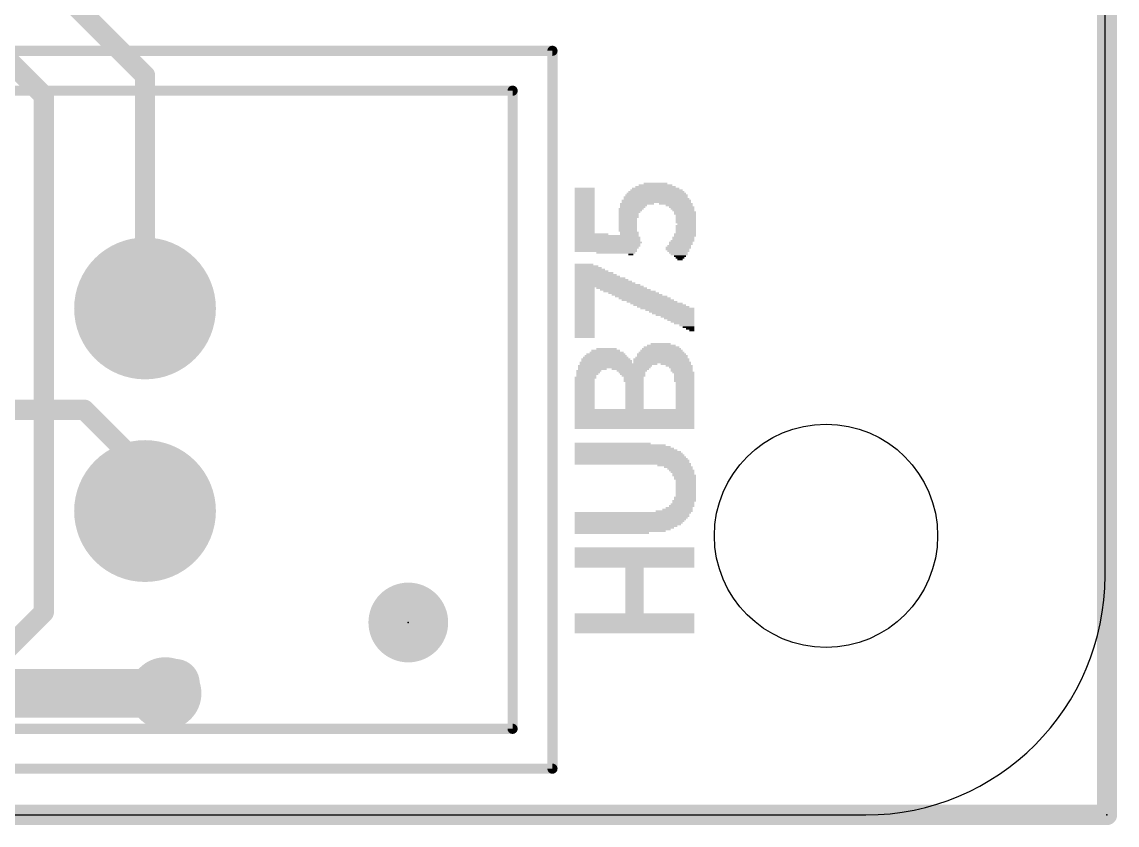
# Model space of a CAD drawing. Extents: x -1.3 to 65.2, y -0.1 to 30.9.
# Drawn here: x 51.41 to 65.15, y -0.13 to 9.94 of the extents above; entities that cross this region are included whole.
import ezdxf

# ---------------------------------------------------------------- set-up
doc = ezdxf.new("R2010")
doc.units = 0
for name, color, linetype in [('1', 12, 'CONTINUOUS'), ('16', 132, 'CONTINUOUS'), ('17', 110, 'CONTINUOUS'), ('18', 110, 'CONTINUOUS'), ('20', 40, 'CONTINUOUS'), ('200', 40, 'CONTINUOUS'), ('21', 40, 'CONTINUOUS'), ('23', 53, 'CONTINUOUS'), ('24', 53, 'CONTINUOUS')]:
    doc.layers.add(name, color=color, linetype=linetype)

# ---------------------------------------------------------------- blocks, each defined once
blk = doc.blocks.new('PIE')
at = {"const_width": 0.5}
blk.add_lwpolyline([(0, -0.25, 1), (0, 0.25, 1), (0, -0.25)], format="xyb", dxfattribs=at)
blk = doc.blocks.new('ROUNDP')
at = {"const_width": 0.5}
blk.add_lwpolyline([(0, -0.25, 1), (0, 0.25, 1), (0, -0.25)], format="xyb", dxfattribs=at)
blk = doc.blocks.new('RECT')
blk.add_solid([(-0.5, -0.5), (0.5, -0.5), (-0.5, 0.5), (0.5, 0.5)])
blk = doc.blocks.new('ROUNDV')
at = {"const_width": 0.5}
blk.add_lwpolyline([(0, -0.25, 1), (0, 0.25, 1), (0, -0.25)], format="xyb", dxfattribs=at)

msp = doc.modelspace()

# ---------------------------------------------------------------- linework, layer by layer
at = {"layer": '1'}
for points, const_width in [([(48.387, 13.843), (52.959, 9.271)], 0.254), ([(52.959, 9.271), (52.959, 6.35)], 0.254), ([(47.117, 5.08), (52.197, 5.08)], 0.254), ([(52.197, 5.08), (52.959, 4.318)], 0.254), ([(52.959, 4.318), (52.959, 3.81)], 0.254), ([(50.419, 2.286), (51.181, 1.524)], 0.6096), ([(51.181, 1.524), (53.213, 1.524)], 0.6096)]:
    msp.add_lwpolyline(points, dxfattribs=dict(at, const_width=const_width))
for points, const_width in [([(53.0225, 9.271, 1), (52.8955, 9.271)], 0.127), ([(52.9141, 9.2261, 1), (53.0039, 9.3159)], 0.127), ([(52.8955, 6.35, 1), (53.0225, 6.35)], 0.127), ([(52.2419, 5.1249, 1), (52.1521, 5.0351)], 0.127), ([(52.197, 5.0165, 1), (52.197, 5.1435)], 0.127), ([(53.0225, 4.318, 1), (52.8955, 4.318)], 0.127), ([(52.9141, 4.2731, 1), (53.0039, 4.3629)], 0.127), ([(52.8955, 3.81, 1), (53.0225, 3.81)], 0.127), ([(53.213, 1.3716, 1), (53.213, 1.6764)], 0.3048), ([(51.0732, 1.4162, 1), (51.2888, 1.6318)], 0.3048)]:
    msp.add_lwpolyline(points, format="xyb", dxfattribs=dict(at, const_width=const_width))
at = {"layer": '16'}
for points, const_width in [([(65.024, 0), (65.024, 30.734)], 0.254), ([(51.054, 9.652), (51.689, 9.017)], 0.254), ([(51.689, 9.017), (51.689, 2.54)], 0.254), ([(51.689, 2.54), (51.054, 1.905)], 0.254), ([(53.213, 1.524), (53.34, 1.651)], 0.6096), ([(0, 0), (65.024, 0)], 0.254)]:
    msp.add_lwpolyline(points, dxfattribs=dict(at, const_width=const_width))
for points, const_width in [([(51.7525, 9.017, 1), (51.6255, 9.017)], 0.127), ([(51.6441, 8.9721, 1), (51.7339, 9.0619)], 0.127), ([(51.7339, 2.4951, 1), (51.6441, 2.5849)], 0.127), ([(51.6255, 2.54, 1), (51.7525, 2.54)], 0.127), ([(53.4478, 1.5432, 1), (53.2322, 1.7588)], 0.3048), ([(53.1052, 1.6318, 1), (53.3208, 1.4162)], 0.3048), ([(64.9605, 0, 1), (65.0875, 0)], 0.127), ([(65.024, -0.0635, 1), (65.024, 0.0635)], 0.127)]:
    msp.add_lwpolyline(points, format="xyb", dxfattribs=dict(at, const_width=const_width))
at = {"layer": '20'}
for p, q in [((65, 3), (65, 27.6604)), ((3, 0), (62, 0))]:
    msp.add_line(p, q, dxfattribs=at)
msp.add_circle((61.5, 3.5), 1.4, dxfattribs=at)
msp.add_arc((62, 3), 3, 270, 0, dxfattribs=at)
at = {"layer": '21', "const_width": 0.127}
for points in [[(58.069, 9.58), (30.069, 9.58)], [(58.069, 0.58), (58.069, 9.58)], [(57.569, 9.08), (45.869, 9.08)], [(57.569, 1.08), (57.569, 9.08)], [(30.569, 1.08), (57.569, 1.08)], [(30.069, 0.58), (58.069, 0.58)]]:
    msp.add_lwpolyline(points, dxfattribs=at)
at = {"layer": '21', "const_width": 0.0635}
for points in [[(58.1008, 9.58, 1), (58.0373, 9.58)], [(58.069, 9.5482, 1), (58.069, 9.6118)], [(57.6008, 9.08, 1), (57.5373, 9.08)], [(57.569, 9.0482, 1), (57.569, 9.1118)], [(57.5373, 1.08, 1), (57.6008, 1.08)], [(57.569, 1.0483, 1), (57.569, 1.1118)], [(58.0373, 0.58, 1), (58.1008, 0.58)], [(58.069, 0.5483, 1), (58.069, 0.6118)]]:
    msp.add_lwpolyline(points, format="xyb", dxfattribs=at)
at = {"layer": '23'}
msp.add_point((56.261, 2.413), dxfattribs=at)
at = {"layer": '24'}
msp.add_point((65.024, 0), dxfattribs=at)

# ---------------------------------------------------------------- block references
at = {"layer": '1'}
msp.add_blockref('PIE', (56.261, 2.413), dxfattribs=at)
at = {"layer": '17', "xscale": 1.778, "yscale": 1.778, "rotation": 180}
for p in [(52.959, 6.35), (52.959, 6.35), (52.959, 3.81), (52.959, 3.81)]:
    msp.add_blockref('ROUNDP', p, dxfattribs=at)
at = {"layer": '18', "xscale": 0.9064, "yscale": 0.9064}
msp.add_blockref('ROUNDV', (53.213, 1.524), dxfattribs=at)
msp.add_blockref('ROUNDV', (53.213, 1.524), dxfattribs=at)
at = {"layer": '200'}
for p, xscale, yscale in [((58.4733, 7.8528), 0.254, 0.0211), ((58.4733, 7.8317), 0.254, 0.0211), ((59.3725, 7.8317), 0.6553, 0.0211), ((59.3623, 7.8528), 0.5944, 0.0211), ((59.3623, 7.874), 0.508, 0.0213), ((59.3623, 7.8952), 0.4216, 0.0211), ((59.3623, 7.9163), 0.2946, 0.0211), ((58.4733, 7.8105), 0.254, 0.0213), ((58.4733, 7.7893), 0.254, 0.0211), ((58.4733, 7.7682), 0.254, 0.0211), ((58.4733, 7.747), 0.254, 0.0213), ((58.4733, 7.7258), 0.254, 0.0211), ((58.4733, 7.7047), 0.254, 0.0211), ((58.4733, 7.6835), 0.254, 0.0213), ((59.3725, 7.7047), 0.8687, 0.0211), ((59.3725, 7.6835), 0.8687, 0.0213), ((59.3623, 7.747), 0.8026, 0.0213), ((59.3738, 7.7258), 0.8255, 0.0211), ((59.3725, 7.7682), 0.7823, 0.0211), ((59.3725, 7.7893), 0.7417, 0.0211), ((59.3725, 7.8105), 0.701, 0.0213), ((58.4733, 7.6623), 0.254, 0.0211), ((58.4733, 7.6412), 0.254, 0.0211), ((58.4733, 7.62), 0.254, 0.0213), ((58.4733, 7.5988), 0.254, 0.0211), ((58.4733, 7.5777), 0.254, 0.0211), ((58.4733, 7.5565), 0.254, 0.0213), ((59.0448, 7.5777), 0.2946, 0.0211), ((59.0563, 7.5988), 0.3175, 0.0211), ((59.0347, 7.5565), 0.2743, 0.0213), ((59.1299, 7.6623), 0.4242, 0.0211), ((59.0868, 7.6412), 0.3378, 0.0211), ((59.0766, 7.62), 0.3175, 0.0213), ((59.6163, 7.6623), 0.4216, 0.0211), ((59.6583, 7.6412), 0.3378, 0.0211), ((59.6913, 7.62), 0.3175, 0.0213), ((59.7014, 7.5988), 0.2972, 0.0211), ((59.7116, 7.5777), 0.2769, 0.0211), ((59.7319, 7.5565), 0.2769, 0.0213), ((58.4733, 7.5353), 0.254, 0.0211), ((58.4733, 7.5142), 0.254, 0.0211), ((58.4733, 7.493), 0.254, 0.0213), ((58.4733, 7.4718), 0.254, 0.0211), ((58.4733, 7.4507), 0.254, 0.0211), ((58.4733, 7.4295), 0.254, 0.0213), ((58.4733, 7.4083), 0.254, 0.0211), ((59.0245, 7.5353), 0.254, 0.0211), ((59.0245, 7.5142), 0.254, 0.0211), ((59.0245, 7.493), 0.254, 0.0213), ((59.0131, 7.4718), 0.2311, 0.0211), ((59.0131, 7.4507), 0.2311, 0.0211), ((59.0131, 7.4295), 0.2311, 0.0213), ((59.0131, 7.4083), 0.2311, 0.0211), ((59.7319, 7.5353), 0.2769, 0.0211), ((59.7433, 7.5142), 0.254, 0.0211), ((59.7433, 7.493), 0.254, 0.0213), ((59.7433, 7.4718), 0.254, 0.0211), ((59.7433, 7.4507), 0.254, 0.0211), ((59.7433, 7.4295), 0.254, 0.0213), ((59.7535, 7.4083), 0.2337, 0.0211), ((58.4733, 7.3872), 0.254, 0.0211), ((58.4733, 7.366), 0.254, 0.0213), ((58.4733, 7.3448), 0.254, 0.0211), ((58.4733, 7.3237), 0.254, 0.0211), ((58.4733, 7.3025), 0.254, 0.0213), ((58.5584, 7.2813), 0.4242, 0.0211), ((59.0131, 7.3872), 0.2311, 0.0211), ((59.0131, 7.366), 0.2311, 0.0213), ((59.0131, 7.3448), 0.2311, 0.0211), ((59.0131, 7.3237), 0.2311, 0.0211), ((59.0347, 7.3025), 0.2337, 0.0213), ((59.0347, 7.2813), 0.2337, 0.0211), ((59.7319, 7.2813), 0.2769, 0.0211), ((59.7433, 7.3872), 0.254, 0.0211), ((59.7433, 7.366), 0.254, 0.0213), ((59.7433, 7.3448), 0.254, 0.0211), ((59.7433, 7.3237), 0.254, 0.0211), ((59.7433, 7.3025), 0.254, 0.0213), ((58.7489, 7.2602), 0.8052, 0.0211), ((58.7591, 7.239), 0.8255, 0.0213), ((58.7591, 7.2178), 0.8255, 0.0211), ((58.7591, 7.1967), 0.8255, 0.0211), ((58.7692, 7.1755), 0.8458, 0.0213), ((58.7591, 7.1543), 0.8255, 0.0211), ((58.7591, 7.1332), 0.8255, 0.0211), ((59.6583, 7.1332), 0.2972, 0.0211), ((59.6798, 7.1755), 0.2946, 0.0213), ((59.6798, 7.1543), 0.2946, 0.0211), ((59.7014, 7.1967), 0.2972, 0.0211), ((59.7116, 7.239), 0.2769, 0.0213), ((59.7116, 7.2178), 0.2769, 0.0211), ((59.7319, 7.2602), 0.2769, 0.0211), ((58.7489, 7.112), 0.8052, 0.0213), ((58.7375, 7.0908), 0.7823, 0.0211), ((58.7375, 7.0697), 0.7823, 0.0211), ((58.8645, 7.0485), 0.4877, 0.0213), ((59.0537, 7.0273), 0.0635, 0.0211), ((59.6379, 7.0908), 0.2972, 0.0211), ((59.6481, 7.112), 0.3175, 0.0213), ((59.6481, 7.0697), 0.2769, 0.0211), ((59.6481, 7.0485), 0.2311, 0.0213), ((59.6583, 7.0273), 0.2108, 0.0211), ((59.6684, 7.0062), 0.1499, 0.0211), ((58.4949, 6.8792), 0.2972, 0.0211), ((58.4632, 6.9003), 0.2337, 0.0211), ((58.5153, 6.858), 0.3378, 0.0213), ((59.6697, 6.985), 0.1067, 0.0213), ((59.6684, 6.9638), 0.0635, 0.0211), ((58.5368, 6.8368), 0.381, 0.0211), ((58.5584, 6.8157), 0.4242, 0.0211), ((58.6638, 6.731), 0.635, 0.0213), ((58.5902, 6.7945), 0.4877, 0.0213), ((58.6105, 6.7733), 0.5283, 0.0211), ((58.6321, 6.7522), 0.5715, 0.0211), ((58.7273, 6.6675), 0.762, 0.0213), ((58.7591, 6.6463), 0.8255, 0.0211), ((58.4733, 6.604), 0.254, 0.0213), ((58.6842, 6.7098), 0.6756, 0.0211), ((58.7058, 6.6887), 0.7188, 0.0211), ((58.7807, 6.6252), 0.8687, 0.0211), ((58.9382, 6.604), 0.635, 0.0213), ((58.4733, 6.5828), 0.254, 0.0211), ((58.4733, 6.5617), 0.254, 0.0211), ((58.4733, 6.5405), 0.254, 0.0213), ((58.4733, 6.5193), 0.254, 0.0211), ((58.4733, 6.4982), 0.254, 0.0211), ((58.4733, 6.477), 0.254, 0.0213), ((58.4733, 6.4558), 0.254, 0.0211), ((58.9813, 6.5828), 0.635, 0.0211), ((59.0347, 6.5617), 0.6553, 0.0211), ((59.088, 6.5405), 0.635, 0.0213), ((59.1287, 6.5193), 0.635, 0.0211), ((59.182, 6.4982), 0.6553, 0.0211), ((59.2252, 6.477), 0.6553, 0.0213), ((59.2658, 6.4558), 0.6553, 0.0211), ((58.4733, 6.4347), 0.254, 0.0211), ((58.4733, 6.4135), 0.254, 0.0213), ((58.4733, 6.3923), 0.254, 0.0211), ((58.4733, 6.3712), 0.254, 0.0211), ((58.4733, 6.35), 0.254, 0.0213), ((58.4733, 6.3288), 0.254, 0.0211), ((59.3192, 6.4347), 0.635, 0.0211), ((59.3725, 6.4135), 0.6553, 0.0213), ((59.4144, 6.3923), 0.6579, 0.0211), ((59.4576, 6.3712), 0.6579, 0.0211), ((59.5109, 6.35), 0.6782, 0.0213), ((59.5427, 6.3288), 0.6147, 0.0211), ((58.4733, 6.3077), 0.254, 0.0211), ((58.4733, 6.2865), 0.254, 0.0213), ((58.4733, 6.2653), 0.254, 0.0211), ((58.4733, 6.2442), 0.254, 0.0211), ((58.4733, 6.223), 0.254, 0.0213), ((58.4733, 6.2018), 0.254, 0.0211), ((58.4733, 6.1807), 0.254, 0.0211), ((59.5643, 6.3077), 0.5715, 0.0211), ((59.5846, 6.2865), 0.5309, 0.0213), ((59.6062, 6.2653), 0.4877, 0.0211), ((59.6379, 6.2442), 0.4242, 0.0211), ((59.6595, 6.223), 0.381, 0.0213), ((59.6798, 6.2018), 0.3404, 0.0211), ((59.7014, 6.1807), 0.2972, 0.0211), ((58.4733, 6.1595), 0.254, 0.0213), ((58.4733, 6.1383), 0.254, 0.0211), ((58.4733, 6.1172), 0.254, 0.0211), ((58.4733, 6.096), 0.254, 0.0213), ((58.4733, 6.0748), 0.254, 0.0211), ((58.4733, 6.0537), 0.254, 0.0211), ((59.7218, 6.1595), 0.2565, 0.0213), ((59.7548, 6.1383), 0.1905, 0.0211), ((59.7751, 6.1172), 0.1499, 0.0211), ((59.7967, 6.096), 0.1067, 0.0213), ((59.8183, 6.0748), 0.0635, 0.0211), ((58.4733, 6.0325), 0.254, 0.0213), ((58.4733, 6.0113), 0.254, 0.0211), ((58.4733, 5.9902), 0.254, 0.0211), ((59.4258, 5.9055), 0.254, 0.0213), ((58.7375, 5.7785), 0.4877, 0.0213), ((58.7489, 5.7997), 0.4242, 0.0211), ((58.7375, 5.8208), 0.3607, 0.0211), ((58.7477, 5.842), 0.254, 0.0213), ((59.436, 5.7785), 0.6147, 0.0213), ((59.4373, 5.7997), 0.5715, 0.0211), ((59.436, 5.8208), 0.5283, 0.0211), ((59.436, 5.842), 0.4877, 0.0213), ((59.4373, 5.8632), 0.4445, 0.0211), ((59.436, 5.8843), 0.3607, 0.0211), ((58.8543, 5.6303), 0.9296, 0.0211), ((58.7375, 5.6727), 0.6553, 0.0211), ((58.8963, 5.6515), 0.9728, 0.0213), ((58.7375, 5.715), 0.6147, 0.0213), ((58.7477, 5.6938), 0.635, 0.0211), ((58.7375, 5.7362), 0.569, 0.0211), ((58.7375, 5.7573), 0.5283, 0.0211), ((59.436, 5.715), 0.701, 0.0213), ((59.436, 5.6938), 0.701, 0.0211), ((59.4462, 5.6727), 0.7214, 0.0211), ((59.436, 5.7362), 0.6553, 0.0211), ((59.4462, 5.7573), 0.635, 0.0211), ((59.6163, 5.6515), 0.381, 0.0213), ((59.6583, 5.6303), 0.3378, 0.0211), ((58.5254, 5.5668), 0.3175, 0.0211), ((58.5051, 5.5245), 0.2769, 0.0213), ((58.5153, 5.5457), 0.2972, 0.0211), ((58.4937, 5.5033), 0.254, 0.0211), ((58.8442, 5.6092), 0.9093, 0.0211), ((58.5686, 5.588), 0.3581, 0.0213), ((59.0448, 5.588), 0.4674, 0.0213), ((59.0652, 5.5668), 0.381, 0.0211), ((59.0664, 5.5457), 0.3378, 0.0211), ((59.0766, 5.5245), 0.3175, 0.0213), ((59.0868, 5.5033), 0.2972, 0.0211), ((59.6798, 5.6092), 0.2946, 0.0211), ((59.69, 5.588), 0.2743, 0.0213), ((59.69, 5.5668), 0.2743, 0.0211), ((59.7116, 5.5457), 0.2769, 0.0211), ((59.7218, 5.5245), 0.2565, 0.0213), ((59.7218, 5.5033), 0.2565, 0.0211), ((58.4733, 5.461), 0.254, 0.0213), ((58.4733, 5.4398), 0.254, 0.0211), ((58.4733, 5.4187), 0.254, 0.0211), ((58.4733, 5.3975), 0.254, 0.0213), ((58.4733, 5.3763), 0.254, 0.0211), ((58.4733, 5.3552), 0.254, 0.0211), ((58.4835, 5.4822), 0.2743, 0.0211), ((59.088, 5.4822), 0.254, 0.0211), ((59.088, 5.461), 0.254, 0.0213), ((59.088, 5.4398), 0.254, 0.0211), ((59.0982, 5.4187), 0.2337, 0.0211), ((59.0982, 5.3975), 0.2337, 0.0213), ((59.0982, 5.3763), 0.2337, 0.0211), ((59.0982, 5.3552), 0.2337, 0.0211), ((59.7218, 5.4822), 0.2565, 0.0211), ((59.7218, 5.461), 0.2565, 0.0213), ((59.7218, 5.4398), 0.2565, 0.0211), ((59.7332, 5.4187), 0.2337, 0.0211), ((59.7332, 5.3975), 0.2337, 0.0213), ((59.7332, 5.3763), 0.2337, 0.0211), ((59.7332, 5.3552), 0.2337, 0.0211), ((58.4733, 5.334), 0.254, 0.0213), ((58.4733, 5.3128), 0.254, 0.0211), ((58.4733, 5.2917), 0.254, 0.0211), ((58.4733, 5.2705), 0.254, 0.0213), ((58.4733, 5.2493), 0.254, 0.0211), ((58.4733, 5.2282), 0.254, 0.0211), ((59.0982, 5.334), 0.2337, 0.0213), ((59.0982, 5.3128), 0.2337, 0.0211), ((59.0982, 5.2917), 0.2337, 0.0211), ((59.0982, 5.2705), 0.2337, 0.0213), ((59.0982, 5.2493), 0.2337, 0.0211), ((59.0982, 5.2282), 0.2337, 0.0211), ((59.7332, 5.334), 0.2337, 0.0213), ((59.7332, 5.3128), 0.2337, 0.0211), ((59.7332, 5.2917), 0.2337, 0.0211), ((59.7332, 5.2705), 0.2337, 0.0213), ((59.7332, 5.2493), 0.2337, 0.0211), ((59.7332, 5.2282), 0.2337, 0.0211), ((58.4733, 5.207), 0.254, 0.0213), ((58.4733, 5.1858), 0.254, 0.0211), ((58.4733, 5.1647), 0.254, 0.0211), ((58.4733, 5.1435), 0.254, 0.0213), ((58.4733, 5.1223), 0.254, 0.0211), ((58.4733, 5.1012), 0.254, 0.0211), ((59.0982, 5.08), 1.5037, 0.0213), ((59.0982, 5.207), 0.2337, 0.0213), ((59.0982, 5.1858), 0.2337, 0.0211), ((59.0982, 5.1647), 0.2337, 0.0211), ((59.0982, 5.1435), 0.2337, 0.0213), ((59.0982, 5.1223), 0.2337, 0.0211), ((59.0982, 5.1012), 0.2337, 0.0211), ((59.7332, 5.207), 0.2337, 0.0213), ((59.7332, 5.1858), 0.2337, 0.0211), ((59.7332, 5.1647), 0.2337, 0.0211), ((59.7332, 5.1435), 0.2337, 0.0213), ((59.7332, 5.1223), 0.2337, 0.0211), ((59.7332, 5.1012), 0.2337, 0.0211), ((59.0982, 5.0588), 1.5037, 0.0211), ((59.0982, 5.0377), 1.5037, 0.0211), ((59.0982, 5.0165), 1.5037, 0.0213), ((59.0982, 4.9953), 1.5037, 0.0211), ((59.0982, 4.9742), 1.5037, 0.0211), ((59.0982, 4.953), 1.5037, 0.0213), ((59.0982, 4.9318), 1.5037, 0.0211), ((59.0982, 4.9107), 1.5037, 0.0211), ((59.0982, 4.8895), 1.5037, 0.0213), ((59.0982, 4.8683), 1.5037, 0.0211), ((59.0982, 4.8472), 1.5037, 0.0211), ((58.9178, 4.6355), 1.143, 0.0213), ((58.9496, 4.6143), 1.2065, 0.0211), ((58.8226, 4.6567), 0.9525, 0.0211), ((58.9699, 4.5932), 1.2471, 0.0211), ((58.9915, 4.572), 1.2903, 0.0213), ((59.0131, 4.5508), 1.3335, 0.0211), ((59.0233, 4.5297), 1.3538, 0.0211), ((59.0448, 4.4873), 1.397, 0.0211), ((59.0664, 4.445), 1.4402, 0.0213), ((59.0664, 4.4238), 1.4402, 0.0211), ((59.0347, 4.5085), 1.3767, 0.0213), ((59.055, 4.4662), 1.4173, 0.0211), ((59.0766, 4.4027), 1.4605, 0.0211), ((59.5948, 4.3815), 0.4242, 0.0213), ((59.6481, 4.3603), 0.3581, 0.0211), ((59.6684, 4.3392), 0.3175, 0.0211), ((59.6913, 4.318), 0.3175, 0.0213), ((59.7014, 4.2968), 0.2972, 0.0211), ((59.7116, 4.2757), 0.2769, 0.0211), ((59.7218, 4.2545), 0.2972, 0.0213), ((59.7319, 4.2333), 0.2769, 0.0211), ((59.7319, 4.2122), 0.2769, 0.0211), ((59.7433, 4.191), 0.254, 0.0213), ((59.7433, 4.1698), 0.254, 0.0211), ((59.7433, 4.1487), 0.254, 0.0211), ((59.7433, 4.1275), 0.254, 0.0213), ((59.7319, 3.9793), 0.2769, 0.0211), ((59.7433, 4.1063), 0.254, 0.0211), ((59.7433, 4.0852), 0.254, 0.0211), ((59.7433, 4.064), 0.254, 0.0213), ((59.7433, 4.0428), 0.254, 0.0211), ((59.7433, 4.0217), 0.254, 0.0211), ((59.7433, 4.0005), 0.254, 0.0213), ((59.6583, 3.8523), 0.3378, 0.0211), ((59.6913, 3.8735), 0.3175, 0.0213), ((59.7014, 3.8947), 0.2972, 0.0211), ((59.7116, 3.9158), 0.2769, 0.0211), ((59.7218, 3.937), 0.2972, 0.0213), ((59.7319, 3.9582), 0.2769, 0.0211), ((59.0664, 3.7677), 1.4402, 0.0211), ((59.0664, 3.7465), 1.4402, 0.0213), ((59.0448, 3.7042), 1.397, 0.0211), ((59.0766, 3.7888), 1.4605, 0.0211), ((59.055, 3.7253), 1.4173, 0.0211), ((59.5948, 3.81), 0.4648, 0.0213), ((59.6367, 3.8312), 0.381, 0.0211), ((58.9496, 3.5772), 1.2065, 0.0211), ((59.0347, 3.683), 1.3767, 0.0213), ((59.0233, 3.6618), 1.3538, 0.0211), ((59.0131, 3.6407), 1.3335, 0.0211), ((58.9915, 3.6195), 1.2903, 0.0213), ((58.9699, 3.5983), 1.2471, 0.0211), ((58.9178, 3.556), 1.143, 0.0213), ((58.8124, 3.5348), 0.9322, 0.0211), ((59.0982, 3.3443), 1.5037, 0.0211), ((59.0982, 3.3232), 1.5037, 0.0211), ((59.0982, 3.302), 1.5037, 0.0213), ((59.0982, 3.2808), 1.5037, 0.0211), ((59.0982, 3.2597), 1.5037, 0.0211), ((59.0982, 3.2385), 1.5037, 0.0213), ((59.0982, 3.2173), 1.5037, 0.0211), ((59.0982, 3.1962), 1.5037, 0.0211), ((59.0982, 3.175), 1.5037, 0.0213), ((59.0982, 3.1538), 1.5037, 0.0211), ((59.0982, 3.1327), 1.5037, 0.0211), ((59.0982, 3.1115), 1.5037, 0.0213), ((59.0982, 3.0903), 0.2337, 0.0211), ((59.0982, 3.0692), 0.2337, 0.0211), ((59.0982, 3.048), 0.2337, 0.0213), ((59.0982, 3.0268), 0.2337, 0.0211), ((59.0982, 3.0057), 0.2337, 0.0211), ((59.0982, 2.9845), 0.2337, 0.0213), ((59.0982, 2.9633), 0.2337, 0.0211), ((59.0982, 2.9422), 0.2337, 0.0211), ((59.0982, 2.921), 0.2337, 0.0213), ((59.0982, 2.8998), 0.2337, 0.0211), ((59.0982, 2.8787), 0.2337, 0.0211), ((59.0982, 2.8575), 0.2337, 0.0213), ((59.0982, 2.8363), 0.2337, 0.0211), ((59.0982, 2.8152), 0.2337, 0.0211), ((59.0982, 2.794), 0.2337, 0.0213), ((59.0982, 2.7728), 0.2337, 0.0211), ((59.0982, 2.7517), 0.2337, 0.0211), ((59.0982, 2.7305), 0.2337, 0.0213), ((59.0982, 2.7093), 0.2337, 0.0211), ((59.0982, 2.6882), 0.2337, 0.0211), ((59.0982, 2.667), 0.2337, 0.0213), ((59.0982, 2.6458), 0.2337, 0.0211), ((59.0982, 2.6247), 0.2337, 0.0211), ((59.0982, 2.6035), 0.2337, 0.0213), ((59.0982, 2.5188), 1.5037, 0.0211), ((59.0982, 2.4977), 1.5037, 0.0211), ((59.0982, 2.4765), 1.5037, 0.0213), ((59.0982, 2.5823), 0.2337, 0.0211), ((59.0982, 2.5612), 0.2337, 0.0211), ((59.0982, 2.54), 0.2337, 0.0213), ((59.0982, 2.4553), 1.5037, 0.0211), ((59.0982, 2.4342), 1.5037, 0.0211), ((59.0982, 2.413), 1.5037, 0.0213), ((59.0982, 2.3918), 1.5037, 0.0211), ((59.0982, 2.3707), 1.5037, 0.0211), ((59.0982, 2.3495), 1.5037, 0.0213), ((59.0982, 2.3283), 1.5037, 0.0211), ((59.0982, 2.3072), 1.5037, 0.0211), ((59.0982, 2.286), 1.5037, 0.0213)]:
    msp.add_blockref('RECT', p, dxfattribs=dict(at, xscale=xscale, yscale=yscale))

doc.saveas('drawing.dxf')
